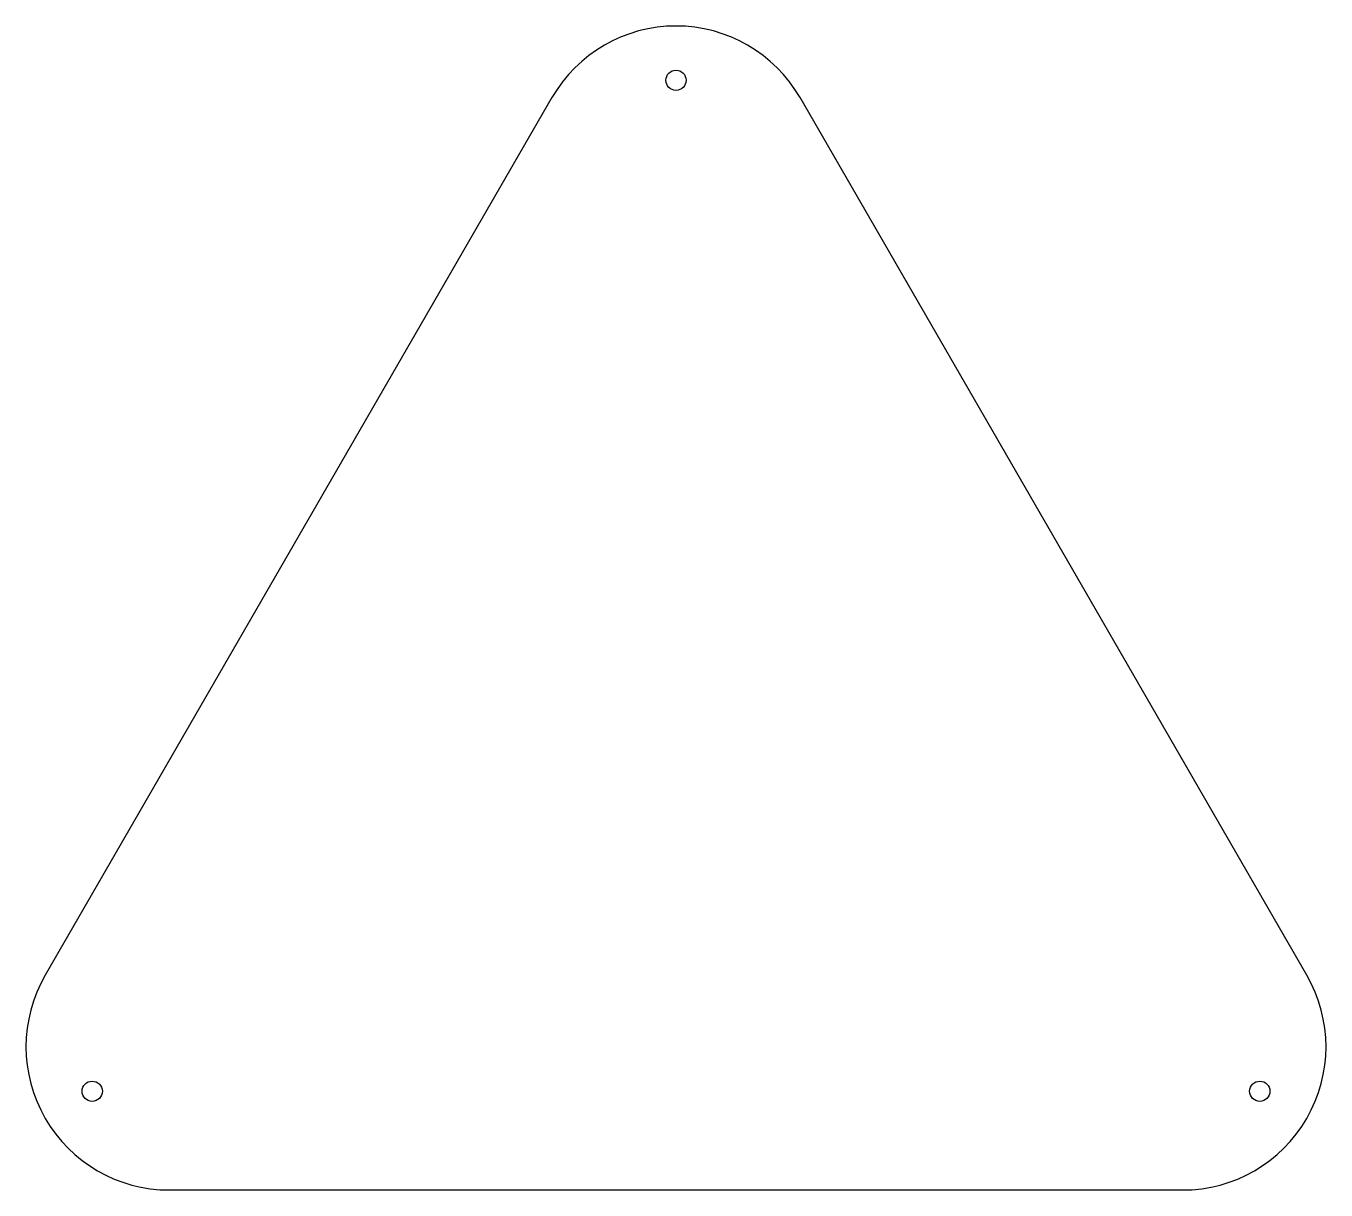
# Model space of a CAD drawing. Header units: millimetres. Extents: x -216 to 216, y -149 to 238.
import ezdxf

# ---------------------------------------------------------------- set-up
doc = ezdxf.new("R2010")
doc.units = ezdxf.units.MM
doc.layers.get('0').update_dxf_attribs({"linetype": 'CONTINUOUS'})

msp = doc.modelspace()

# ---------------------------------------------------------------- linework, layer by layer
msp.add_lwpolyline([(-209.62, -77.87, 0.57735), (-168.4, -149.27), (168.4, -149.27, 0.57735), (209.62, -77.87), (41.22, 213.8, 0.57735), (-41.22, 213.8)], format="xyb", close=True)
for centre in [(0, 219.55), (-193.99, -116.45), (193.99, -116.45)]:
    msp.add_circle(centre, 3.36)

doc.saveas('drawing.dxf')
